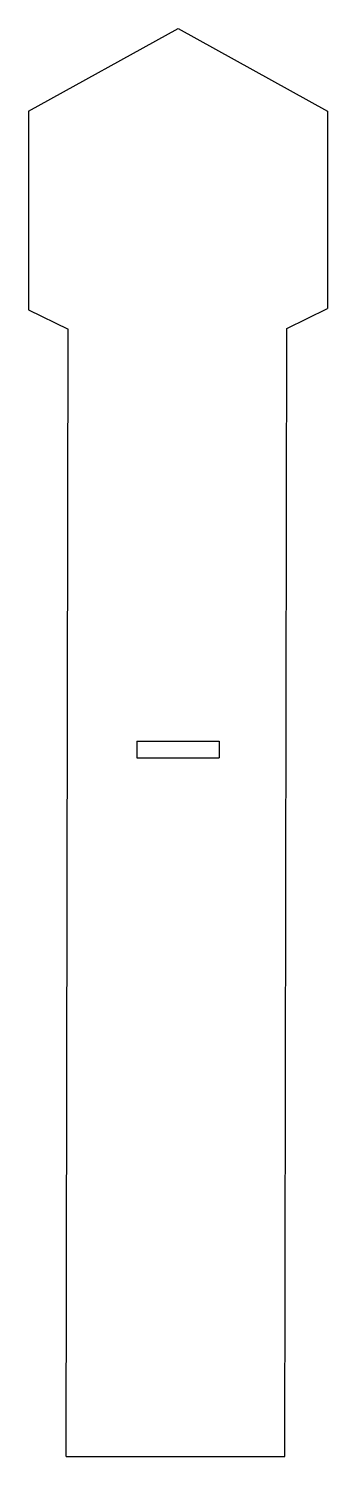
# Model space of a CAD drawing. Extents: x 89 to 162, y 217 to 563.
import ezdxf

# ---------------------------------------------------------------- set-up
doc = ezdxf.new("R2010")
doc.units = 0
doc.layers.add('MODELSKETCH_VISIBLE', color=7, linetype='CONTINUOUS')

msp = doc.modelspace()

# ---------------------------------------------------------------- linework, layer by layer
at = {"layer": 'MODELSKETCH_VISIBLE'}
for p, q in [((89.24, 543.42), (125.44, 563.42)), ((125.44, 563.42), (161.63, 543.42)), ((89.24, 543.42), (89.24, 495.26)), ((161.63, 543.42), (161.63, 495.59)), ((89.24, 495.26), (98.81, 490.61)), ((151.81, 490.73), (161.63, 495.59)), ((98.32, 217.42), (98.81, 490.61)), ((151.32, 217.42), (151.81, 490.73)), ((115.44, 390.73), (115.44, 386.73)), ((115.44, 390.73), (135.44, 390.73)), ((135.44, 390.73), (135.44, 386.73)), ((115.44, 386.73), (135.44, 386.73)), ((98.32, 217.42), (151.32, 217.42))]:
    msp.add_line(p, q, dxfattribs=at)

doc.saveas('drawing.dxf')
